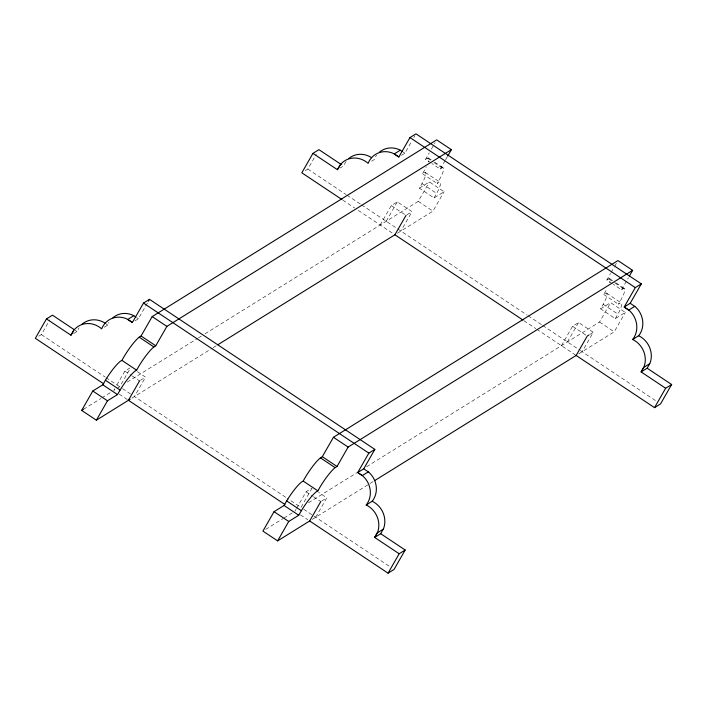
<?xml version="1.0" encoding="UTF-8"?>
<svg xmlns="http://www.w3.org/2000/svg" width="707" height="707" viewBox="0 0 707 707"><rect width="100%" height="100%" fill="white"/><g stroke="black" fill="none" stroke-linecap="round" stroke-linejoin="round"><path stroke-width="0.53" stroke-dasharray="3.54 2.65" d="M419.366 188.159L429.379 181.938L444.076 191.73L434.063 197.951L419.366 188.159L422.362 182.901A21.13 3.703 -56.3 0 0 422.468 173.728A21.13 3.703 -56.3 0 0 426.294 166.834M434.063 197.951L437.059 192.684A21.13 3.703 -56.3 0 0 437.165 183.52A21.13 3.703 -56.3 0 0 442.405 167.798L440.267 169.079L431.995 163.582M600.614 308.844L610.627 302.623L625.324 312.414L615.311 318.636L600.614 308.844L603.61 303.586A21.13 3.703 -56.3 0 0 603.716 294.412A21.13 3.703 -56.3 0 0 606.712 289.154M615.311 318.636L618.307 313.369A21.13 3.703 -56.3 0 0 618.413 304.204A21.13 3.703 -56.3 0 0 623.654 288.483L621.515 289.773L613.243 284.267M38.788 336.178L41.359 334.579L49.826 319.794M73.537 333.616L76.966 331.486L79.051 327.854M134.957 320.89L138.395 318.76L147.922 302.119M114.79 388.656L113.73 390.503L116.302 388.903M116.902 384.962L124.847 371.095L130 367.896M117.168 388.373L119.739 386.773L130.327 368.285M137.282 371.643L145.554 377.149L134.436 396.556L286.353 497.71M305.256 170.67L307.828 169.07L316.294 154.285M346.041 161.435L343.434 165.968L340.005 168.107M401.426 155.381L404.864 153.242L411.739 141.232M413.86 137.529L414.921 135.682M380.198 224.994L391.316 205.587L397.325 201.849L412.022 211.64L400.904 231.048M386.208 221.264L397.325 201.849M431.076 162.964L425.57 159.296L429.273 152.827M431.385 149.133L435.097 142.664M204.995 333.819L418.261 201.354L429.379 181.938M440.267 169.079L445.03 160.763M445.56 159.844L447.142 157.069M397.467 233.177L432.958 211.137L444.076 191.73M294.978 511.188L296.039 509.34M296.569 508.421L306.096 491.78L311.248 488.581M312.105 488.051L300.988 507.458L287.263 498.32M315.684 517.241L326.802 497.834L318.539 492.328M561.446 345.679L572.564 326.272L578.573 322.533L593.27 332.325L582.153 351.733M567.456 341.949L578.573 322.533M612.333 283.657L606.818 279.981L610.521 273.512M611.051 272.593L614.233 267.043M614.754 266.124L616.345 263.349M366.571 466.726L599.518 322.038L610.627 302.623M621.515 289.773L628.399 277.754M578.724 353.862L614.215 331.822L625.324 312.414M104.247 327.253L107.685 325.123A21.13 19.416 58.2 0 1 109.019 322.357M371.573 161.205L374.153 159.605A21.13 19.416 58.2 0 1 376.619 155.16M425.57 159.296L427.708 158.015A21.13 3.703 -56.3 0 1 428.354 161.991M83.506 409.273L100.907 398.465M101.826 397.9L110.981 392.208M127.233 382.116L197.5 338.467M198.437 337.893L201.248 336.143M140.401 380.348L145.554 377.149M406.87 214.84L412.022 211.64M131.856 398.156L212.197 348.259M213.134 347.676L216.881 345.343M606.818 279.981L608.957 278.699A21.13 3.703 -56.3 0 1 609.611 282.676M265.673 529.393L283.074 518.584M283.993 518.019L292.23 512.893M308.482 502.801L357.203 472.541M321.65 501.033L326.802 497.834M589.832 334.455L593.27 332.325M312.255 519.38L369.089 484.074M370.026 483.491L373.773 481.167M428.407 157.988L431.155 159.826M434.832 162.274L443.095 167.78M609.655 278.682L615.17 282.349M616.08 282.959L624.352 288.465M427.443 158.129L432.949 161.806M433.868 162.416L442.14 167.921M608.692 278.823L614.206 282.491M615.125 283.1L623.388 288.606M403.025 152.023L404.864 153.242M425.305 172.428L439.993 182.212M606.553 293.113L621.25 302.896M422.468 173.728L437.165 183.52M603.716 294.412L618.413 304.204M421.964 183.626L436.661 193.409M603.212 304.31L617.909 314.094M418.261 201.354L432.958 211.137M599.518 322.038L614.215 331.822M391.316 205.587L406.012 215.37M572.564 326.272L587.261 336.055M307.828 169.07L346.103 194.558M347.022 195.167L360.685 204.27M361.604 204.88L527.192 315.136M528.111 315.746L541.836 324.884M542.746 325.494L579.395 349.894M580.314 350.513L656.891 401.496M342.833 200.116L354.675 207.999M358.325 210.43L394.895 234.777M523.931 320.695L535.826 328.622M536.737 329.223L576.143 355.462M136.557 317.531L138.395 318.76M75.154 330.275L76.966 331.486M124.847 371.095L131.272 375.373M132.191 375.991L139.544 380.879M306.096 491.78L312.529 496.058M313.448 496.676L320.792 501.563M41.359 334.579L105.157 377.061M106.068 377.671L119.739 386.773M122.497 388.603L132.598 395.337M303.745 509.287L312.927 515.412M313.846 516.022L389.513 566.395M119.244 394.17L127.507 399.676M300.493 514.864L307.837 519.751M105.997 323.779A21.13 19.416 58.2 0 1 107.685 325.123"/><path stroke-width="1.06" d="M380.693 533.714L405.182 550.019L399.172 553.758L374.675 537.444L380.693 533.714L383.645 528.385A21.13 19.416 58.2 0 0 372.209 501.254A21.13 19.416 58.2 0 0 369.027 472.417L363.734 468.794L357.724 472.532L362.302 475.581L368.312 471.852M647.152 368.206L671.65 384.511L665.641 388.24L641.143 371.935L647.152 368.206L650.113 362.877A21.13 19.416 58.2 0 0 638.677 335.745A21.13 19.416 58.2 0 0 635.496 306.909L630.202 303.285L624.193 307.024L628.77 310.073L634.78 306.343M103.708 383.83L35.35 338.317L46.468 318.91L70.956 335.215L74.049 329.975A21.13 19.416 58.2 0 1 101.667 328.852A21.13 19.416 58.2 0 1 127.013 319.007L132.377 322.489L143.494 303.082L149.504 299.344L374.851 449.387L363.734 468.794M341.923 199.507L301.818 172.808L312.936 153.392L337.425 169.707L340.518 164.466A21.13 19.416 58.2 0 1 368.135 163.344A21.13 19.416 58.2 0 1 393.481 153.499L398.845 156.981L409.963 137.573L415.972 133.835L641.32 283.878L630.202 303.285M70.956 335.215L73.563 330.673M130.141 399.225L96.373 420.197L81.676 410.413L92.785 391.006L102.807 384.785L105.856 379.482A21.13 3.703 -56.3 0 1 121.94 360.393A21.13 3.703 -56.3 0 1 138.846 337.433L141.064 336.011L152.182 316.595L436.679 139.889L451.375 149.672L447.672 156.141M148.452 301.191L149.504 299.344M96.373 420.197L107.482 400.789L117.503 394.568L120.552 389.274A21.13 3.703 -56.3 0 1 136.637 370.185A21.13 3.703 -56.3 0 1 153.543 347.217L155.761 345.794L166.879 326.387L451.375 149.672M139.544 380.879L128.427 400.286L284.912 504.489M337.425 169.707L340.032 165.164L341.746 164.095M217.818 344.769L394.895 234.777L406.012 215.37M629.451 275.907L632.632 270.357L617.936 260.574L333.43 437.288L322.321 456.695L320.103 458.118A21.13 3.703 -56.3 0 0 303.188 481.078A21.13 3.703 -56.3 0 0 287.113 500.167L284.055 505.47L274.042 511.691L262.924 531.098L277.621 540.89L309.675 520.979L320.792 501.563M277.621 540.89L288.739 521.474L298.752 515.253L301.809 509.959A21.13 3.703 -56.3 0 1 317.885 490.87A21.13 3.703 -56.3 0 1 334.791 467.901L337.018 466.479L348.127 447.071L632.632 270.357M374.851 449.387L368.833 453.125L357.724 472.532L363.018 476.147A21.13 19.416 58.2 0 1 366.199 504.992A21.13 19.416 58.2 0 1 377.635 532.115L374.675 537.444L377.282 532.901L383.291 529.172M309.675 520.979L388.055 573.165L399.172 553.758M405.182 550.019L394.064 569.427L388.055 573.165M374.71 480.583L576.143 355.462L587.261 336.055L588.975 334.985M641.32 283.878L635.301 287.608L624.193 307.024L629.486 310.638A21.13 19.416 58.2 0 1 632.668 339.475A21.13 19.416 58.2 0 1 644.104 366.606L641.143 371.935L643.75 367.393L649.76 363.663M576.143 355.462L654.523 407.656L665.641 388.24M671.65 384.511L660.532 403.918L654.523 407.656M46.468 318.91L52.477 315.172L74.253 329.674M312.936 153.392L318.945 149.663L340.721 164.157M135.638 316.922L133.809 315.702L127.799 319.44L132.377 322.489M402.106 151.413L400.277 150.193L394.267 153.932L398.845 156.981M81.676 410.413L83.506 409.273M366.199 504.992L372.209 501.254M632.668 339.475L638.677 335.745M400.277 150.193L399.49 149.76A21.13 19.416 58.2 0 0 379.359 152.235M133.809 315.702L133.022 315.269A21.13 19.416 58.2 0 0 112.89 317.743M409.963 137.573L635.301 287.608M394.895 234.777L523.012 320.085M143.494 303.082L368.833 453.125M152.182 316.595L166.879 326.387M333.43 437.288L348.127 447.071M141.064 336.011L155.761 345.794M322.321 456.695L337.018 466.479M139.191 337.168L153.887 346.96M320.448 457.862L335.136 467.645M121.94 360.393L136.637 370.185M303.188 481.078L317.885 490.87M105.405 380.242L120.102 390.025M286.662 500.927L301.35 510.71M102.807 384.785L117.503 394.568M284.055 505.47L298.752 515.253M92.785 391.006L107.482 400.789M274.042 511.691L288.739 521.474M348.648 158.598A21.13 19.416 58.2 0 1 371.582 157.661M82.18 324.106A21.13 19.416 58.2 0 1 105.113 323.17"/></g></svg>
